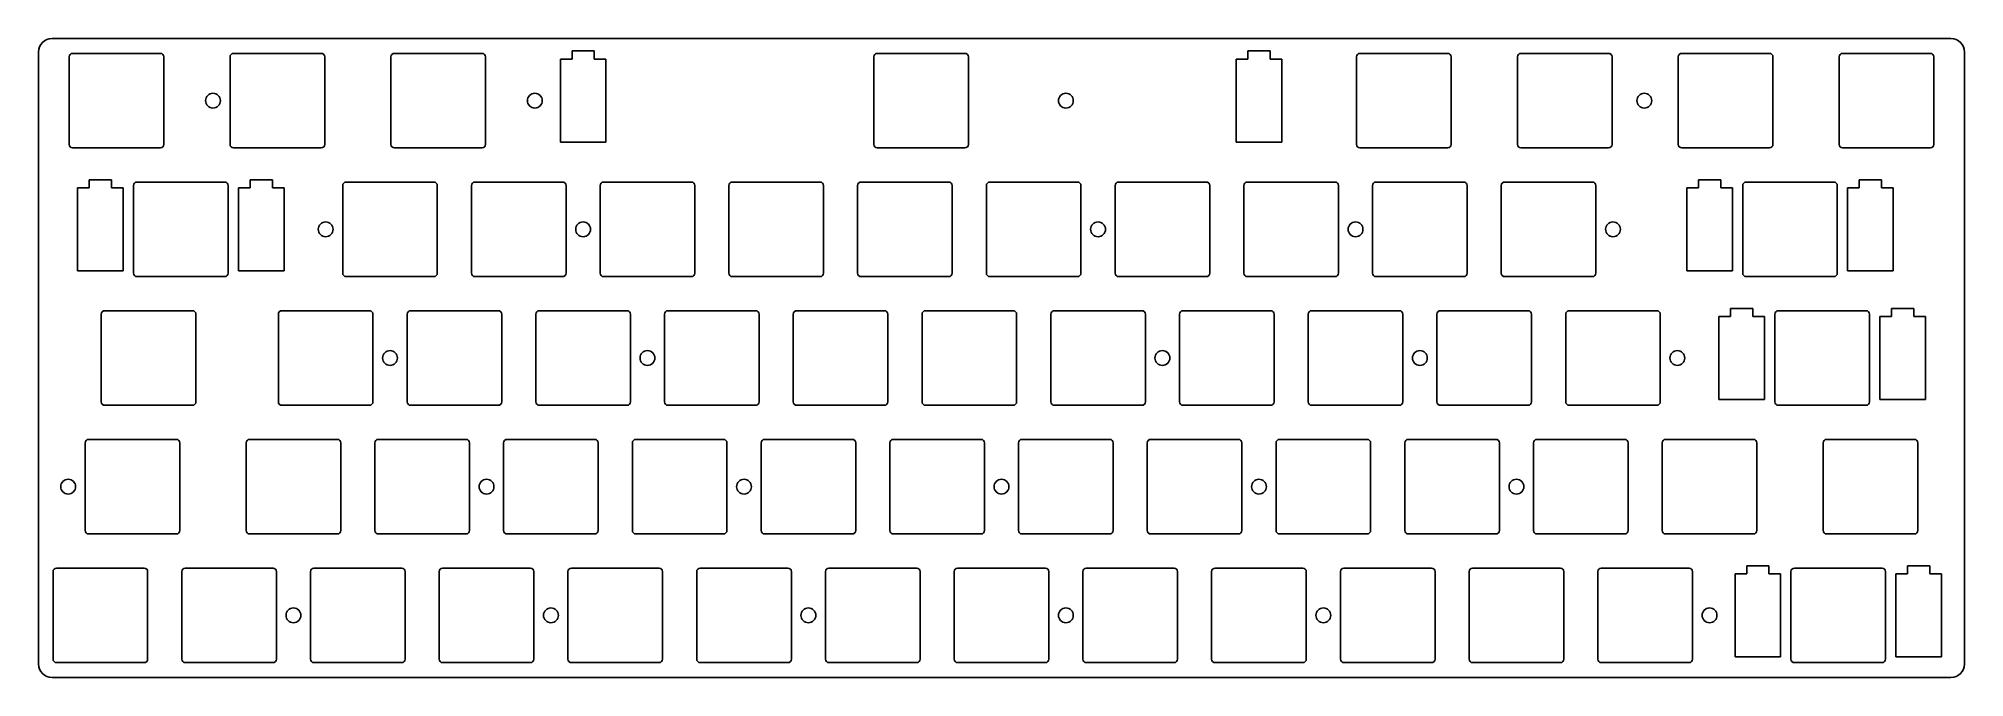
# Model space of a CAD drawing. Header units: millimetres. Extents: x 0 to 285, y 0 to 95.
import ezdxf

# ---------------------------------------------------------------- set-up
doc = ezdxf.new("R2010")
doc.units = ezdxf.units.MM

msp = doc.modelspace()

# ---------------------------------------------------------------- linework, layer by layer
for p, q in [((2, 94.6, 6), (283, 94.6, 6)), ((0, 2, 6), (0, 92.6, 6)), ((4.53125, 91.9, 6), (4.53125, 78.9, 6)), ((18.03125, 92.4, 6), (5.03125, 92.4, 6)), ((18.53125, 78.9, 6), (18.53125, 91.9, 6)), ((28.34375, 91.9, 6), (28.34375, 78.9, 6)), ((41.84375, 92.4, 6), (28.84375, 92.4, 6)), ((42.34375, 78.9, 6), (42.34375, 91.9, 6)), ((52.15625, 91.9, 6), (52.15625, 78.9, 6)), ((65.65625, 92.4, 6), (52.65625, 92.4, 6)), ((66.15625, 78.9, 6), (66.15625, 91.9, 6)), ((78.94375, 91.55, 6), (77.21875, 91.55, 6)), ((77.21875, 91.55, 6), (77.21875, 79.25, 6)), ((82.24375, 92.75, 6), (78.94375, 92.75, 6)), ((78.94375, 92.75, 6), (78.94375, 91.55, 6)), ((82.24375, 91.55, 6), (82.24375, 92.75, 6)), ((83.96875, 91.55, 6), (82.24375, 91.55, 6)), ((83.96875, 79.25, 6), (83.96875, 91.55, 6)), ((123.59375, 91.9, 6), (123.59375, 78.9, 6)), ((137.09375, 92.4, 6), (124.09375, 92.4, 6)), ((137.59375, 78.9, 6), (137.59375, 91.9, 6)), ((178.94375, 91.55, 6), (177.21875, 91.55, 6)), ((177.21875, 91.55, 6), (177.21875, 79.25, 6)), ((182.24375, 92.75, 6), (178.94375, 92.75, 6)), ((178.94375, 92.75, 6), (178.94375, 91.55, 6)), ((182.24375, 91.55, 6), (182.24375, 92.75, 6)), ((183.96875, 91.55, 6), (182.24375, 91.55, 6)), ((183.96875, 79.25, 6), (183.96875, 91.55, 6)), ((195.03125, 91.9, 6), (195.03125, 78.9, 6)), ((208.53125, 92.4, 6), (195.53125, 92.4, 6)), ((209.03125, 78.9, 6), (209.03125, 91.9, 6)), ((218.84375, 91.9, 6), (218.84375, 78.9, 6)), ((232.34375, 92.4, 6), (219.34375, 92.4, 6)), ((232.84375, 78.9, 6), (232.84375, 91.9, 6)), ((242.65625, 91.9, 6), (242.65625, 78.9, 6)), ((256.15625, 92.4, 6), (243.15625, 92.4, 6)), ((256.65625, 78.9, 6), (256.65625, 91.9, 6)), ((266.46875, 91.9, 6), (266.46875, 78.9, 6)), ((279.96875, 92.4, 6), (266.96875, 92.4, 6)), ((280.46875, 78.9, 6), (280.46875, 91.9, 6)), ((285, 92.6, 6), (285, 2, 6)), ((5.03125, 78.4, 6), (18.03125, 78.4, 6)), ((28.84375, 78.4, 6), (41.84375, 78.4, 6)), ((52.65625, 78.4, 6), (65.65625, 78.4, 6)), ((77.21875, 79.25, 6), (83.96875, 79.25, 6)), ((124.09375, 78.4, 6), (137.09375, 78.4, 6)), ((177.21875, 79.25, 6), (183.96875, 79.25, 6)), ((195.53125, 78.4, 6), (208.53125, 78.4, 6)), ((219.34375, 78.4, 6), (232.34375, 78.4, 6)), ((243.15625, 78.4, 6), (256.15625, 78.4, 6)), ((266.96875, 78.4, 6), (279.96875, 78.4, 6)), ((7.5, 72.5, 6), (5.775, 72.5, 6)), ((5.775, 72.5, 6), (5.775, 60.2, 6)), ((10.8, 73.7, 6), (7.5, 73.7, 6)), ((7.5, 73.7, 6), (7.5, 72.5, 6)), ((10.8, 72.5, 6), (10.8, 73.7, 6)), ((12.525, 72.5, 6), (10.8, 72.5, 6)), ((12.525, 60.2, 6), (12.525, 72.5, 6)), ((14.05625, 72.85, 6), (14.05625, 59.85, 6)), ((27.55625, 73.35, 6), (14.55625, 73.35, 6)), ((28.05625, 59.85, 6), (28.05625, 72.85, 6)), ((31.3125, 72.5, 6), (29.5875, 72.5, 6)), ((29.5875, 72.5, 6), (29.5875, 60.2, 6)), ((34.6125, 73.7, 6), (31.3125, 73.7, 6)), ((31.3125, 73.7, 6), (31.3125, 72.5, 6)), ((34.6125, 72.5, 6), (34.6125, 73.7, 6)), ((36.3375, 72.5, 6), (34.6125, 72.5, 6)), ((36.3375, 60.2, 6), (36.3375, 72.5, 6)), ((45.0125, 72.85, 6), (45.0125, 59.85, 6)), ((58.5125, 73.35, 6), (45.5125, 73.35, 6)), ((59.0125, 59.85, 6), (59.0125, 72.85, 6)), ((64.0625, 72.85, 6), (64.0625, 59.85, 6)), ((77.5625, 73.35, 6), (64.5625, 73.35, 6)), ((78.0625, 59.85, 6), (78.0625, 72.85, 6)), ((83.1125, 72.85, 6), (83.1125, 59.85, 6)), ((96.6125, 73.35, 6), (83.6125, 73.35, 6)), ((97.1125, 59.85, 6), (97.1125, 72.85, 6)), ((102.1625, 72.85, 6), (102.1625, 59.85, 6)), ((115.6625, 73.35, 6), (102.6625, 73.35, 6)), ((116.1625, 59.85, 6), (116.1625, 72.85, 6)), ((121.2125, 72.85, 6), (121.2125, 59.85, 6)), ((134.7125, 73.35, 6), (121.7125, 73.35, 6)), ((135.2125, 59.85, 6), (135.2125, 72.85, 6)), ((140.2625, 72.85, 6), (140.2625, 59.85, 6)), ((153.7625, 73.35, 6), (140.7625, 73.35, 6)), ((154.2625, 59.85, 6), (154.2625, 72.85, 6)), ((159.3125, 72.85, 6), (159.3125, 59.85, 6)), ((172.8125, 73.35, 6), (159.8125, 73.35, 6)), ((173.3125, 59.85, 6), (173.3125, 72.85, 6)), ((178.3625, 72.85, 6), (178.3625, 59.85, 6)), ((191.8625, 73.35, 6), (178.8625, 73.35, 6)), ((192.3625, 59.85, 6), (192.3625, 72.85, 6)), ((197.4125, 72.85, 6), (197.4125, 59.85, 6)), ((210.9125, 73.35, 6), (197.9125, 73.35, 6)), ((211.4125, 59.85, 6), (211.4125, 72.85, 6)), ((216.4625, 72.85, 6), (216.4625, 59.85, 6)), ((229.9625, 73.35, 6), (216.9625, 73.35, 6)), ((230.4625, 59.85, 6), (230.4625, 72.85, 6)), ((245.625, 72.5, 6), (243.9, 72.5, 6)), ((243.9, 72.5, 6), (243.9, 60.2, 6)), ((248.925, 73.7, 6), (245.625, 73.7, 6)), ((245.625, 73.7, 6), (245.625, 72.5, 6)), ((248.925, 72.5, 6), (248.925, 73.7, 6)), ((250.65, 72.5, 6), (248.925, 72.5, 6)), ((250.65, 60.2, 6), (250.65, 72.5, 6)), ((252.18125, 72.85, 6), (252.18125, 59.85, 6)), ((265.68125, 73.35, 6), (252.68125, 73.35, 6)), ((266.18125, 59.85, 6), (266.18125, 72.85, 6)), ((269.4375, 72.5, 6), (267.7125, 72.5, 6)), ((267.7125, 72.5, 6), (267.7125, 60.2, 6)), ((272.7375, 73.7, 6), (269.4375, 73.7, 6)), ((269.4375, 73.7, 6), (269.4375, 72.5, 6)), ((272.7375, 72.5, 6), (272.7375, 73.7, 6)), ((274.4625, 72.5, 6), (272.7375, 72.5, 6)), ((274.4625, 60.2, 6), (274.4625, 72.5, 6)), ((5.775, 60.2, 6), (12.525, 60.2, 6)), ((29.5875, 60.2, 6), (36.3375, 60.2, 6)), ((243.9, 60.2, 6), (250.65, 60.2, 6)), ((267.7125, 60.2, 6), (274.4625, 60.2, 6)), ((14.55625, 59.35, 6), (27.55625, 59.35, 6)), ((45.5125, 59.35, 6), (58.5125, 59.35, 6)), ((64.5625, 59.35, 6), (77.5625, 59.35, 6)), ((83.6125, 59.35, 6), (96.6125, 59.35, 6)), ((102.6625, 59.35, 6), (115.6625, 59.35, 6)), ((121.7125, 59.35, 6), (134.7125, 59.35, 6)), ((140.7625, 59.35, 6), (153.7625, 59.35, 6)), ((159.8125, 59.35, 6), (172.8125, 59.35, 6)), ((178.8625, 59.35, 6), (191.8625, 59.35, 6)), ((197.9125, 59.35, 6), (210.9125, 59.35, 6)), ((216.9625, 59.35, 6), (229.9625, 59.35, 6)), ((252.68125, 59.35, 6), (265.68125, 59.35, 6)), ((22.79375, 54.3, 6), (9.79375, 54.3, 6)), ((48.9875, 54.3, 6), (35.9875, 54.3, 6)), ((68.0375, 54.3, 6), (55.0375, 54.3, 6)), ((87.0875, 54.3, 6), (74.0875, 54.3, 6)), ((106.1375, 54.3, 6), (93.1375, 54.3, 6)), ((125.1875, 54.3, 6), (112.1875, 54.3, 6)), ((144.2375, 54.3, 6), (131.2375, 54.3, 6)), ((163.2875, 54.3, 6), (150.2875, 54.3, 6)), ((182.3375, 54.3, 6), (169.3375, 54.3, 6)), ((201.3875, 54.3, 6), (188.3875, 54.3, 6)), ((220.4375, 54.3, 6), (207.4375, 54.3, 6)), ((239.4875, 54.3, 6), (226.4875, 54.3, 6)), ((253.6875, 54.65, 6), (250.3875, 54.65, 6)), ((250.3875, 54.65, 6), (250.3875, 53.45, 6)), ((253.6875, 53.45, 6), (253.6875, 54.65, 6)), ((270.44375, 54.3, 6), (257.44375, 54.3, 6)), ((277.5, 54.65, 6), (274.2, 54.65, 6)), ((274.2, 54.65, 6), (274.2, 53.45, 6)), ((277.5, 53.45, 6), (277.5, 54.65, 6)), ((9.29375, 53.8, 6), (9.29375, 40.8, 6)), ((23.29375, 40.8, 6), (23.29375, 53.8, 6)), ((35.4875, 53.8, 6), (35.4875, 40.8, 6)), ((49.4875, 40.8, 6), (49.4875, 53.8, 6)), ((54.5375, 53.8, 6), (54.5375, 40.8, 6)), ((68.5375, 40.8, 6), (68.5375, 53.8, 6)), ((73.5875, 53.8, 6), (73.5875, 40.8, 6)), ((87.5875, 40.8, 6), (87.5875, 53.8, 6)), ((92.6375, 53.8, 6), (92.6375, 40.8, 6)), ((106.6375, 40.8, 6), (106.6375, 53.8, 6)), ((111.6875, 53.8, 6), (111.6875, 40.8, 6)), ((125.6875, 40.8, 6), (125.6875, 53.8, 6)), ((130.7375, 53.8, 6), (130.7375, 40.8, 6)), ((144.7375, 40.8, 6), (144.7375, 53.8, 6)), ((149.7875, 53.8, 6), (149.7875, 40.8, 6)), ((163.7875, 40.8, 6), (163.7875, 53.8, 6)), ((168.8375, 53.8, 6), (168.8375, 40.8, 6)), ((182.8375, 40.8, 6), (182.8375, 53.8, 6)), ((187.8875, 53.8, 6), (187.8875, 40.8, 6)), ((201.8875, 40.8, 6), (201.8875, 53.8, 6)), ((206.9375, 53.8, 6), (206.9375, 40.8, 6)), ((220.9375, 40.8, 6), (220.9375, 53.8, 6)), ((225.9875, 53.8, 6), (225.9875, 40.8, 6)), ((239.9875, 40.8, 6), (239.9875, 53.8, 6)), ((250.3875, 53.45, 6), (248.6625, 53.45, 6)), ((248.6625, 53.45, 6), (248.6625, 41.15, 6)), ((255.4125, 53.45, 6), (253.6875, 53.45, 6)), ((255.4125, 41.15, 6), (255.4125, 53.45, 6)), ((256.94375, 53.8, 6), (256.94375, 40.8, 6)), ((270.94375, 40.8, 6), (270.94375, 53.8, 6)), ((274.2, 53.45, 6), (272.475, 53.45, 6)), ((272.475, 53.45, 6), (272.475, 41.15, 6)), ((279.225, 53.45, 6), (277.5, 53.45, 6)), ((279.225, 41.15, 6), (279.225, 53.45, 6)), ((9.79375, 40.3, 6), (22.79375, 40.3, 6)), ((35.9875, 40.3, 6), (48.9875, 40.3, 6)), ((55.0375, 40.3, 6), (68.0375, 40.3, 6)), ((74.0875, 40.3, 6), (87.0875, 40.3, 6)), ((93.1375, 40.3, 6), (106.1375, 40.3, 6)), ((112.1875, 40.3, 6), (125.1875, 40.3, 6)), ((131.2375, 40.3, 6), (144.2375, 40.3, 6)), ((150.2875, 40.3, 6), (163.2875, 40.3, 6)), ((169.3375, 40.3, 6), (182.3375, 40.3, 6)), ((188.3875, 40.3, 6), (201.3875, 40.3, 6)), ((207.4375, 40.3, 6), (220.4375, 40.3, 6)), ((226.4875, 40.3, 6), (239.4875, 40.3, 6)), ((248.6625, 41.15, 6), (255.4125, 41.15, 6)), ((257.44375, 40.3, 6), (270.44375, 40.3, 6)), ((272.475, 41.15, 6), (279.225, 41.15, 6)), ((6.9125, 34.75, 6), (6.9125, 21.75, 6)), ((20.4125, 35.25, 6), (7.4125, 35.25, 6)), ((20.9125, 21.75, 6), (20.9125, 34.75, 6)), ((30.725, 34.75, 6), (30.725, 21.75, 6)), ((44.225, 35.25, 6), (31.225, 35.25, 6)), ((44.725, 21.75, 6), (44.725, 34.75, 6)), ((49.775, 34.75, 6), (49.775, 21.75, 6)), ((63.275, 35.25, 6), (50.275, 35.25, 6)), ((63.775, 21.75, 6), (63.775, 34.75, 6)), ((68.825, 34.75, 6), (68.825, 21.75, 6)), ((82.325, 35.25, 6), (69.325, 35.25, 6)), ((82.825, 21.75, 6), (82.825, 34.75, 6)), ((87.875, 34.75, 6), (87.875, 21.75, 6)), ((101.375, 35.25, 6), (88.375, 35.25, 6)), ((101.875, 21.75, 6), (101.875, 34.75, 6)), ((106.925, 34.75, 6), (106.925, 21.75, 6)), ((120.425, 35.25, 6), (107.425, 35.25, 6)), ((120.925, 21.75, 6), (120.925, 34.75, 6)), ((125.975, 34.75, 6), (125.975, 21.75, 6)), ((139.475, 35.25, 6), (126.475, 35.25, 6)), ((139.975, 21.75, 6), (139.975, 34.75, 6)), ((145.025, 34.75, 6), (145.025, 21.75, 6)), ((158.525, 35.25, 6), (145.525, 35.25, 6)), ((159.025, 21.75, 6), (159.025, 34.75, 6)), ((164.075, 34.75, 6), (164.075, 21.75, 6)), ((177.575, 35.25, 6), (164.575, 35.25, 6)), ((178.075, 21.75, 6), (178.075, 34.75, 6)), ((183.125, 34.75, 6), (183.125, 21.75, 6)), ((196.625, 35.25, 6), (183.625, 35.25, 6)), ((197.125, 21.75, 6), (197.125, 34.75, 6)), ((202.175, 34.75, 6), (202.175, 21.75, 6)), ((215.675, 35.25, 6), (202.675, 35.25, 6)), ((216.175, 21.75, 6), (216.175, 34.75, 6)), ((221.225, 34.75, 6), (221.225, 21.75, 6)), ((234.725, 35.25, 6), (221.725, 35.25, 6)), ((235.225, 21.75, 6), (235.225, 34.75, 6)), ((240.275, 34.75, 6), (240.275, 21.75, 6)), ((253.775, 35.25, 6), (240.775, 35.25, 6)), ((254.275, 21.75, 6), (254.275, 34.75, 6)), ((264.0875, 34.75, 6), (264.0875, 21.75, 6)), ((277.5875, 35.25, 6), (264.5875, 35.25, 6)), ((278.0875, 21.75, 6), (278.0875, 34.75, 6)), ((7.4125, 21.25, 6), (20.4125, 21.25, 6)), ((31.225, 21.25, 6), (44.225, 21.25, 6)), ((50.275, 21.25, 6), (63.275, 21.25, 6)), ((69.325, 21.25, 6), (82.325, 21.25, 6)), ((88.375, 21.25, 6), (101.375, 21.25, 6)), ((107.425, 21.25, 6), (120.425, 21.25, 6)), ((126.475, 21.25, 6), (139.475, 21.25, 6)), ((145.525, 21.25, 6), (158.525, 21.25, 6)), ((164.575, 21.25, 6), (177.575, 21.25, 6)), ((183.625, 21.25, 6), (196.625, 21.25, 6)), ((202.675, 21.25, 6), (215.675, 21.25, 6)), ((221.725, 21.25, 6), (234.725, 21.25, 6)), ((240.775, 21.25, 6), (253.775, 21.25, 6)), ((264.5875, 21.25, 6), (277.5875, 21.25, 6)), ((2.15, 15.7, 6), (2.15, 2.7, 6)), ((15.65, 16.2, 6), (2.65, 16.2, 6)), ((16.15, 2.7, 6), (16.15, 15.7, 6)), ((21.2, 15.7, 6), (21.2, 2.7, 6)), ((34.7, 16.2, 6), (21.7, 16.2, 6)), ((35.2, 2.7, 6), (35.2, 15.7, 6)), ((40.25, 15.7, 6), (40.25, 2.7, 6)), ((53.75, 16.2, 6), (40.75, 16.2, 6)), ((54.25, 2.7, 6), (54.25, 15.7, 6)), ((59.3, 15.7, 6), (59.3, 2.7, 6)), ((72.8, 16.2, 6), (59.8, 16.2, 6)), ((73.3, 2.7, 6), (73.3, 15.7, 6)), ((78.35, 15.7, 6), (78.35, 2.7, 6)), ((91.85, 16.2, 6), (78.85, 16.2, 6)), ((92.35, 2.7, 6), (92.35, 15.7, 6)), ((97.4, 15.7, 6), (97.4, 2.7, 6)), ((110.9, 16.2, 6), (97.9, 16.2, 6)), ((111.4, 2.7, 6), (111.4, 15.7, 6)), ((116.45, 15.7, 6), (116.45, 2.7, 6)), ((129.95, 16.2, 6), (116.95, 16.2, 6)), ((130.45, 2.7, 6), (130.45, 15.7, 6)), ((135.5, 15.7, 6), (135.5, 2.7, 6)), ((149, 16.2, 6), (136, 16.2, 6)), ((149.5, 2.7, 6), (149.5, 15.7, 6)), ((154.55, 15.7, 6), (154.55, 2.7, 6)), ((168.05, 16.2, 6), (155.05, 16.2, 6)), ((168.55, 2.7, 6), (168.55, 15.7, 6)), ((173.6, 15.7, 6), (173.6, 2.7, 6)), ((187.1, 16.2, 6), (174.1, 16.2, 6)), ((187.6, 2.7, 6), (187.6, 15.7, 6)), ((192.65, 15.7, 6), (192.65, 2.7, 6)), ((206.15, 16.2, 6), (193.15, 16.2, 6)), ((206.65, 2.7, 6), (206.65, 15.7, 6)), ((211.7, 15.7, 6), (211.7, 2.7, 6)), ((225.2, 16.2, 6), (212.2, 16.2, 6)), ((225.7, 2.7, 6), (225.7, 15.7, 6)), ((230.75, 15.7, 6), (230.75, 2.7, 6)), ((244.25, 16.2, 6), (231.25, 16.2, 6)), ((244.75, 2.7, 6), (244.75, 15.7, 6)), ((252.76875, 15.35, 6), (251.04375, 15.35, 6)), ((251.04375, 15.35, 6), (251.04375, 3.05, 6)), ((256.06875, 16.55, 6), (252.76875, 16.55, 6)), ((252.76875, 16.55, 6), (252.76875, 15.35, 6)), ((256.06875, 15.35, 6), (256.06875, 16.55, 6)), ((257.79375, 15.35, 6), (256.06875, 15.35, 6)), ((257.79375, 3.05, 6), (257.79375, 15.35, 6)), ((259.325, 15.7, 6), (259.325, 2.7, 6)), ((272.825, 16.2, 6), (259.825, 16.2, 6)), ((273.325, 2.7, 6), (273.325, 15.7, 6)), ((276.58125, 15.35, 6), (274.85625, 15.35, 6)), ((274.85625, 15.35, 6), (274.85625, 3.05, 6)), ((279.88125, 16.55, 6), (276.58125, 16.55, 6)), ((276.58125, 16.55, 6), (276.58125, 15.35, 6)), ((279.88125, 15.35, 6), (279.88125, 16.55, 6)), ((281.60625, 15.35, 6), (279.88125, 15.35, 6)), ((281.60625, 3.05, 6), (281.60625, 15.35, 6)), ((251.04375, 3.05, 6), (257.79375, 3.05, 6)), ((274.85625, 3.05, 6), (281.60625, 3.05, 6)), ((283, 0, 6), (2, 0, 6)), ((2.65, 2.2, 6), (15.65, 2.2, 6)), ((21.7, 2.2, 6), (34.7, 2.2, 6)), ((40.75, 2.2, 6), (53.75, 2.2, 6)), ((59.8, 2.2, 6), (72.8, 2.2, 6)), ((78.85, 2.2, 6), (91.85, 2.2, 6)), ((97.9, 2.2, 6), (110.9, 2.2, 6)), ((116.95, 2.2, 6), (129.95, 2.2, 6)), ((136, 2.2, 6), (149, 2.2, 6)), ((155.05, 2.2, 6), (168.05, 2.2, 6)), ((174.1, 2.2, 6), (187.1, 2.2, 6)), ((193.15, 2.2, 6), (206.15, 2.2, 6)), ((212.2, 2.2, 6), (225.2, 2.2, 6)), ((231.25, 2.2, 6), (244.25, 2.2, 6)), ((259.825, 2.2, 6), (272.825, 2.2, 6))]:
    msp.add_line(p, q)
for centre in [(25.81876, 85.4, 6), (73.44375, 85.4, 6), (152.025, 85.4, 6), (237.61969, 85.4, 6), (42.4875, 66.35, 6), (80.5875, 66.35, 6), (156.7875, 66.35, 6), (194.8875, 66.35, 6), (232.9875, 66.35, 6), (52.0125, 47.3, 6), (90.1125, 47.3, 6), (166.3125, 47.3, 6), (204.4125, 47.3, 6), (242.5125, 47.3, 6), (4.3875, 28.25, 6), (66.3, 28.25, 6), (104.4, 28.25, 6), (142.5, 28.25, 6), (180.6, 28.25, 6), (218.7, 28.25, 6), (37.725, 9.2, 6), (75.825, 9.2, 6), (113.925, 9.2, 6), (152.025, 9.2, 6), (190.125, 9.2, 6), (247.275, 9.2, 6)]:
    msp.add_circle(centre, 1.1)
for centre, radius, start, end in [((2, 92.6, 6), 2, 90, 180), ((283, 92.6, 6), 2, 0, 90), ((5.03125, 91.9, 6), 0.5, 90, 180), ((18.03125, 91.9, 6), 0.5, 0, 90), ((28.84375, 91.9, 6), 0.5, 90, 180), ((41.84375, 91.9, 6), 0.5, 0, 90), ((52.65625, 91.9, 6), 0.5, 90, 180), ((65.65625, 91.9, 6), 0.5, 0, 90), ((124.09375, 91.9, 6), 0.5, 90, 180), ((137.09375, 91.9, 6), 0.5, 0, 90), ((195.53125, 91.9, 6), 0.5, 90, 180), ((208.53125, 91.9, 6), 0.5, 0, 90), ((219.34375, 91.9, 6), 0.5, 90, 180), ((232.34375, 91.9, 6), 0.5, 0, 90), ((243.15625, 91.9, 6), 0.5, 90, 180), ((256.15625, 91.9, 6), 0.5, 0, 90), ((266.96875, 91.9, 6), 0.5, 90, 180), ((279.96875, 91.9, 6), 0.5, 0, 90), ((5.03125, 78.9, 6), 0.5, 180, 270), ((18.03125, 78.9, 6), 0.5, 270, 360), ((28.84375, 78.9, 6), 0.5, 180, 270), ((41.84375, 78.9, 6), 0.5, 270, 360), ((52.65625, 78.9, 6), 0.5, 180, 270), ((65.65625, 78.9, 6), 0.5, 270, 360), ((124.09375, 78.9, 6), 0.5, 180, 270), ((137.09375, 78.9, 6), 0.5, 270, 360), ((195.53125, 78.9, 6), 0.5, 180, 270), ((208.53125, 78.9, 6), 0.5, 270, 360), ((219.34375, 78.9, 6), 0.5, 180, 270), ((232.34375, 78.9, 6), 0.5, 270, 360), ((243.15625, 78.9, 6), 0.5, 180, 270), ((256.15625, 78.9, 6), 0.5, 270, 360), ((266.96875, 78.9, 6), 0.5, 180, 270), ((279.96875, 78.9, 6), 0.5, 270, 360), ((14.55625, 72.85, 6), 0.5, 90, 180), ((27.55625, 72.85, 6), 0.5, 0, 90), ((45.5125, 72.85, 6), 0.5, 90, 180), ((58.5125, 72.85, 6), 0.5, 0, 90), ((64.5625, 72.85, 6), 0.5, 90, 180), ((77.5625, 72.85, 6), 0.5, 0, 90), ((83.6125, 72.85, 6), 0.5, 90, 180), ((96.6125, 72.85, 6), 0.5, 0, 90), ((102.6625, 72.85, 6), 0.5, 90, 180), ((115.6625, 72.85, 6), 0.5, 0, 90), ((121.7125, 72.85, 6), 0.5, 90, 180), ((134.7125, 72.85, 6), 0.5, 0, 90), ((140.7625, 72.85, 6), 0.5, 90, 180), ((153.7625, 72.85, 6), 0.5, 0, 90), ((159.8125, 72.85, 6), 0.5, 90, 180), ((172.8125, 72.85, 6), 0.5, 0, 90), ((178.8625, 72.85, 6), 0.5, 90, 180), ((191.8625, 72.85, 6), 0.5, 0, 90), ((197.9125, 72.85, 6), 0.5, 90, 180), ((210.9125, 72.85, 6), 0.5, 0, 90), ((216.9625, 72.85, 6), 0.5, 90, 180), ((229.9625, 72.85, 6), 0.5, 0, 90), ((252.68125, 72.85, 6), 0.5, 90, 180), ((265.68125, 72.85, 6), 0.5, 0, 90), ((14.55625, 59.85, 6), 0.5, 180, 270), ((27.55625, 59.85, 6), 0.5, 270, 360), ((45.5125, 59.85, 6), 0.5, 180, 270), ((58.5125, 59.85, 6), 0.5, 270, 360), ((64.5625, 59.85, 6), 0.5, 180, 270), ((77.5625, 59.85, 6), 0.5, 270, 360), ((83.6125, 59.85, 6), 0.5, 180, 270), ((96.6125, 59.85, 6), 0.5, 270, 360), ((102.6625, 59.85, 6), 0.5, 180, 270), ((115.6625, 59.85, 6), 0.5, 270, 360), ((121.7125, 59.85, 6), 0.5, 180, 270), ((134.7125, 59.85, 6), 0.5, 270, 360), ((140.7625, 59.85, 6), 0.5, 180, 270), ((153.7625, 59.85, 6), 0.5, 270, 360), ((159.8125, 59.85, 6), 0.5, 180, 270), ((172.8125, 59.85, 6), 0.5, 270, 360), ((178.8625, 59.85, 6), 0.5, 180, 270), ((191.8625, 59.85, 6), 0.5, 270, 360), ((197.9125, 59.85, 6), 0.5, 180, 270), ((210.9125, 59.85, 6), 0.5, 270, 360), ((216.9625, 59.85, 6), 0.5, 180, 270), ((229.9625, 59.85, 6), 0.5, 270, 360), ((252.68125, 59.85, 6), 0.5, 180, 270), ((265.68125, 59.85, 6), 0.5, 270, 360), ((9.79375, 53.8, 6), 0.5, 90, 180), ((22.79375, 53.8, 6), 0.5, 0, 90), ((35.9875, 53.8, 6), 0.5, 90, 180), ((48.9875, 53.8, 6), 0.5, 0, 90), ((55.0375, 53.8, 6), 0.5, 90, 180), ((68.0375, 53.8, 6), 0.5, 0, 90), ((74.0875, 53.8, 6), 0.5, 90, 180), ((87.0875, 53.8, 6), 0.5, 0, 90), ((93.1375, 53.8, 6), 0.5, 90, 180), ((106.1375, 53.8, 6), 0.5, 0, 90), ((112.1875, 53.8, 6), 0.5, 90, 180), ((125.1875, 53.8, 6), 0.5, 0, 90), ((131.2375, 53.8, 6), 0.5, 90, 180), ((144.2375, 53.8, 6), 0.5, 0, 90), ((150.2875, 53.8, 6), 0.5, 90, 180), ((163.2875, 53.8, 6), 0.5, 0, 90), ((169.3375, 53.8, 6), 0.5, 90, 180), ((182.3375, 53.8, 6), 0.5, 0, 90), ((188.3875, 53.8, 6), 0.5, 90, 180), ((201.3875, 53.8, 6), 0.5, 0, 90), ((207.4375, 53.8, 6), 0.5, 90, 180), ((220.4375, 53.8, 6), 0.5, 0, 90), ((226.4875, 53.8, 6), 0.5, 90, 180), ((239.4875, 53.8, 6), 0.5, 0, 90), ((257.44375, 53.8, 6), 0.5, 90, 180), ((270.44375, 53.8, 6), 0.5, 0, 90), ((9.79375, 40.8, 6), 0.5, 180, 270), ((22.79375, 40.8, 6), 0.5, 270, 360), ((35.9875, 40.8, 6), 0.5, 180, 270), ((48.9875, 40.8, 6), 0.5, 270, 360), ((55.0375, 40.8, 6), 0.5, 180, 270), ((68.0375, 40.8, 6), 0.5, 270, 360), ((74.0875, 40.8, 6), 0.5, 180, 270), ((87.0875, 40.8, 6), 0.5, 270, 360), ((93.1375, 40.8, 6), 0.5, 180, 270), ((106.1375, 40.8, 6), 0.5, 270, 360), ((112.1875, 40.8, 6), 0.5, 180, 270), ((125.1875, 40.8, 6), 0.5, 270, 360), ((131.2375, 40.8, 6), 0.5, 180, 270), ((144.2375, 40.8, 6), 0.5, 270, 360), ((150.2875, 40.8, 6), 0.5, 180, 270), ((163.2875, 40.8, 6), 0.5, 270, 360), ((169.3375, 40.8, 6), 0.5, 180, 270), ((182.3375, 40.8, 6), 0.5, 270, 360), ((188.3875, 40.8, 6), 0.5, 180, 270), ((201.3875, 40.8, 6), 0.5, 270, 360), ((207.4375, 40.8, 6), 0.5, 180, 270), ((220.4375, 40.8, 6), 0.5, 270, 360), ((226.4875, 40.8, 6), 0.5, 180, 270), ((239.4875, 40.8, 6), 0.5, 270, 360), ((257.44375, 40.8, 6), 0.5, 180, 270), ((270.44375, 40.8, 6), 0.5, 270, 360), ((7.4125, 34.75, 6), 0.5, 90, 180), ((20.4125, 34.75, 6), 0.5, 0, 90), ((31.225, 34.75, 6), 0.5, 90, 180), ((44.225, 34.75, 6), 0.5, 0, 90), ((50.275, 34.75, 6), 0.5, 90, 180), ((63.275, 34.75, 6), 0.5, 0, 90), ((69.325, 34.75, 6), 0.5, 90, 180), ((82.325, 34.75, 6), 0.5, 0, 90), ((88.375, 34.75, 6), 0.5, 90, 180), ((101.375, 34.75, 6), 0.5, 0, 90), ((107.425, 34.75, 6), 0.5, 90, 180), ((120.425, 34.75, 6), 0.5, 0, 90), ((126.475, 34.75, 6), 0.5, 90, 180), ((139.475, 34.75, 6), 0.5, 0, 90), ((145.525, 34.75, 6), 0.5, 90, 180), ((158.525, 34.75, 6), 0.5, 0, 90), ((164.575, 34.75, 6), 0.5, 90, 180), ((177.575, 34.75, 6), 0.5, 0, 90), ((183.625, 34.75, 6), 0.5, 90, 180), ((196.625, 34.75, 6), 0.5, 0, 90), ((202.675, 34.75, 6), 0.5, 90, 180), ((215.675, 34.75, 6), 0.5, 0, 90), ((221.725, 34.75, 6), 0.5, 90, 180), ((234.725, 34.75, 6), 0.5, 0, 90), ((240.775, 34.75, 6), 0.5, 90, 180), ((253.775, 34.75, 6), 0.5, 0, 90), ((264.5875, 34.75, 6), 0.5, 90, 180), ((277.5875, 34.75, 6), 0.5, 0, 90), ((7.4125, 21.75, 6), 0.5, 180, 270), ((20.4125, 21.75, 6), 0.5, 270, 360), ((31.225, 21.75, 6), 0.5, 180, 270), ((44.225, 21.75, 6), 0.5, 270, 360), ((50.275, 21.75, 6), 0.5, 180, 270), ((63.275, 21.75, 6), 0.5, 270, 360), ((69.325, 21.75, 6), 0.5, 180, 270), ((82.325, 21.75, 6), 0.5, 270, 360), ((88.375, 21.75, 6), 0.5, 180, 270), ((101.375, 21.75, 6), 0.5, 270, 360), ((107.425, 21.75, 6), 0.5, 180, 270), ((120.425, 21.75, 6), 0.5, 270, 360), ((126.475, 21.75, 6), 0.5, 180, 270), ((139.475, 21.75, 6), 0.5, 270, 360), ((145.525, 21.75, 6), 0.5, 180, 270), ((158.525, 21.75, 6), 0.5, 270, 360), ((164.575, 21.75, 6), 0.5, 180, 270), ((177.575, 21.75, 6), 0.5, 270, 360), ((183.625, 21.75, 6), 0.5, 180, 270), ((196.625, 21.75, 6), 0.5, 270, 360), ((202.675, 21.75, 6), 0.5, 180, 270), ((215.675, 21.75, 6), 0.5, 270, 360), ((221.725, 21.75, 6), 0.5, 180, 270), ((234.725, 21.75, 6), 0.5, 270, 360), ((240.775, 21.75, 6), 0.5, 180, 270), ((253.775, 21.75, 6), 0.5, 270, 360), ((264.5875, 21.75, 6), 0.5, 180, 270), ((277.5875, 21.75, 6), 0.5, 270, 360), ((2.65, 15.7, 6), 0.5, 90, 180), ((15.65, 15.7, 6), 0.5, 0, 90), ((21.7, 15.7, 6), 0.5, 90, 180), ((34.7, 15.7, 6), 0.5, 0, 90), ((40.75, 15.7, 6), 0.5, 90, 180), ((53.75, 15.7, 6), 0.5, 0, 90), ((59.8, 15.7, 6), 0.5, 90, 180), ((72.8, 15.7, 6), 0.5, 0, 90), ((78.85, 15.7, 6), 0.5, 90, 180), ((91.85, 15.7, 6), 0.5, 0, 90), ((97.9, 15.7, 6), 0.5, 90, 180), ((110.9, 15.7, 6), 0.5, 0, 90), ((116.95, 15.7, 6), 0.5, 90, 180), ((129.95, 15.7, 6), 0.5, 0, 90), ((136, 15.7, 6), 0.5, 90, 180), ((149, 15.7, 6), 0.5, 0, 90), ((155.05, 15.7, 6), 0.5, 90, 180), ((168.05, 15.7, 6), 0.5, 0, 90), ((174.1, 15.7, 6), 0.5, 90, 180), ((187.1, 15.7, 6), 0.5, 0, 90), ((193.15, 15.7, 6), 0.5, 90, 180), ((206.15, 15.7, 6), 0.5, 0, 90), ((212.2, 15.7, 6), 0.5, 90, 180), ((225.2, 15.7, 6), 0.5, 0, 90), ((231.25, 15.7, 6), 0.5, 90, 180), ((244.25, 15.7, 6), 0.5, 0, 90), ((259.825, 15.7, 6), 0.5, 90, 180), ((272.825, 15.7, 6), 0.5, 0, 90), ((2, 2, 6), 2, 180, 270), ((2.65, 2.7, 6), 0.5, 180, 270), ((15.65, 2.7, 6), 0.5, 270, 360), ((21.7, 2.7, 6), 0.5, 180, 270), ((34.7, 2.7, 6), 0.5, 270, 360), ((40.75, 2.7, 6), 0.5, 180, 270), ((53.75, 2.7, 6), 0.5, 270, 360), ((59.8, 2.7, 6), 0.5, 180, 270), ((72.8, 2.7, 6), 0.5, 270, 360), ((78.85, 2.7, 6), 0.5, 180, 270), ((91.85, 2.7, 6), 0.5, 270, 360), ((97.9, 2.7, 6), 0.5, 180, 270), ((110.9, 2.7, 6), 0.5, 270, 360), ((116.95, 2.7, 6), 0.5, 180, 270), ((129.95, 2.7, 6), 0.5, 270, 360), ((136, 2.7, 6), 0.5, 180, 270), ((149, 2.7, 6), 0.5, 270, 360), ((155.05, 2.7, 6), 0.5, 180, 270), ((168.05, 2.7, 6), 0.5, 270, 360), ((174.1, 2.7, 6), 0.5, 180, 270), ((187.1, 2.7, 6), 0.5, 270, 360), ((193.15, 2.7, 6), 0.5, 180, 270), ((206.15, 2.7, 6), 0.5, 270, 360), ((212.2, 2.7, 6), 0.5, 180, 270), ((225.2, 2.7, 6), 0.5, 270, 360), ((231.25, 2.7, 6), 0.5, 180, 270), ((244.25, 2.7, 6), 0.5, 270, 360), ((259.825, 2.7, 6), 0.5, 180, 270), ((272.825, 2.7, 6), 0.5, 270, 360), ((283, 2, 6), 2, 270, 360)]:
    msp.add_arc(centre, radius, start, end)

doc.saveas('drawing.dxf')
